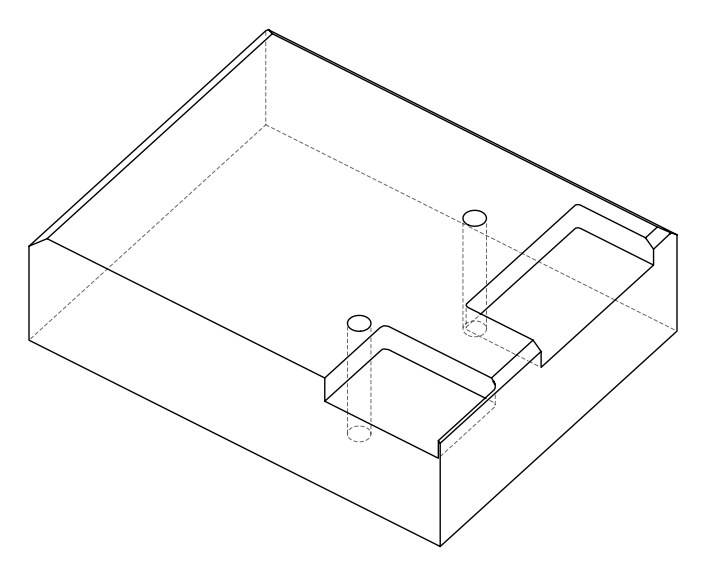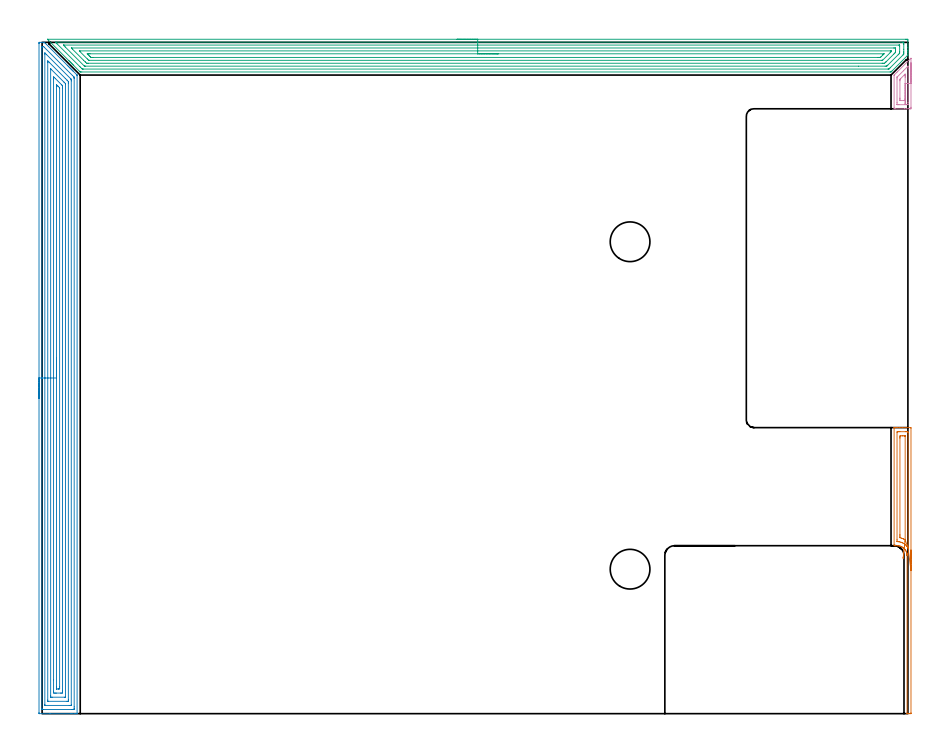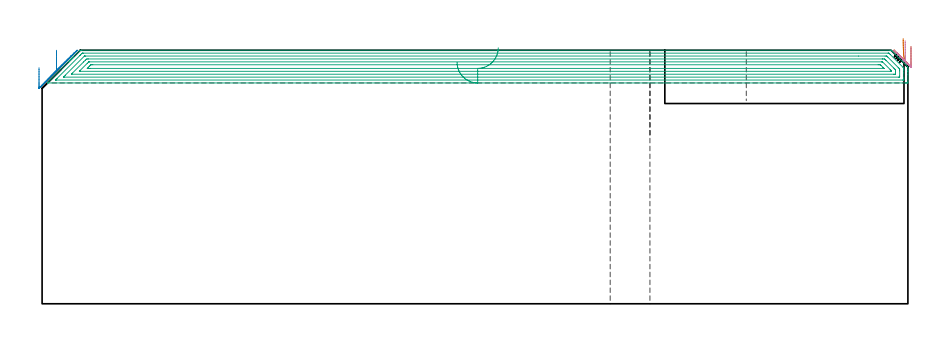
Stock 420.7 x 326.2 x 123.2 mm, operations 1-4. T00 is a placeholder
(PLAN: 16 operations, 11 tool changes, 310.1 min)
(1 AREA_MILL | FG_CHAMFER_SURFACE | UGT0205_001 | 2.32 min | 4844 mm3)
(2 AREA_MILL_1 | FG_CHAMFER_SURFACE_1 | UGT0205_001 | 18.19 min | 55815 mm3)
(3 AREA_MILL_2 | FG_CHAMFER_SURFACE_2 | UGT0205_001 | 19.88 min | 51518 mm3)
(4 AREA_MILL_3 | FG_CHAMFER_SURFACE_3 | UGT0205_001 | 0.73 min | 818 mm3)
(5 MILL_SLOT | SLOT_PARTIAL_RECTANGULAR | NXT0201_008 | Follow Part, ap 1.5, ae 75% | 194.53 min | 314511 mm3)
(6 MILL_SLOT_1 | SLOT_PARTIAL_RECTANGULAR_1 | NXT0201_009 | Follow Part, ap 2, ae 75% | 71.02 min | 243745 mm3)
(7 SPOT_DRILL | STEP1HOLE | NXT0321_9005460120000 | 0.05 min | 197 mm3)
(8 SPOT_DRILL_1 | STEP1HOLE_1 | NXT0321_9005460120000 | 0.05 min | 174 mm3)
(9 DRILL_BLIND_HOLE_INTO_CENTER | STEP1HOLE | NXT0301_022 | 0.04 min | 87 mm3)
(10 GUN_DRILL_THROUGH_HOLE | STEP1HOLE | UGT0307_001 | 0.55 min | 2275 mm3)
(11 SPADE_DRILL_TO_ENLARGE_THROUGH_HOLE | STEP1HOLE | UGT0306_003 | 0.52 min | 12529 mm3)
(12 DRILL_TO_ENLARGE_THROUGH_HOLE | STEP1HOLE | UGT0301_260 | 0.53 min | 20894 mm3)
(13 DRILL_BLIND_HOLE_INTO_CENTER_1 | STEP1HOLE_1 | NXT0301_022 | 0.04 min | 91 mm3)
(14 GUN_DRILL_THROUGH_HOLE_1 | STEP1HOLE_1 | UGT0307_001 | 0.55 min | 2269 mm3)
(15 SPADE_DRILL_TO_ENLARGE_THROUGH_HOLE_1 | STEP1HOLE_1 | UGT0306_003 | 0.52 min | 12538 mm3)
(16 DRILL_TO_ENLARGE_THROUGH_HOLE_1 | STEP1HOLE_1 | UGT0301_260 | 0.53 min | 20934 mm3)
(TOOL UGT0205_001 | Chamfer Mill 20 x 3 x 45 deg. | D20 FL50 Z2)
(TOOL NXT0201_008 | ENDMILL 6mm [2P460-0600-NA 1630] | D6 FL26 Z6)
(TOOL NXT0201_009 | ENDMILL 8mm [2P460-0800-NA 1630] | D8 FL26 Z6)
(TOOL NXT0321_9005460120000 | NC Spot Drill, 142deg, 12mm, Carbide, Uncoated | D12 PA142 FL30 Z2)
(TOOL NXT0301_022 | Carbide Drill 5.1mm [860.1-0510-015A1-MM 2214] | D5.1 PA140 FL28 Z2)
(TOOL UGT0307_001 | Gun Drill 5 mm | D5 PA130 FL24 Z1)
(TOOL UGT0306_003 | Spade Drill 12.5mm | D12.5 PA132 FL10 Z2)
(TOOL UGT0301_260 | Twist Drill 19.3 mm | D19.3 PA118 FL140 Z2)
(OP 1 AREA_MILL)
G17 G21 G94 G90
T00 M6
G54
G17 G0 G90 X422.2 Y79.5 S1061 M3
G43 Z133.2 H0
Z125.
G94 G1 Y79.462 Z124.128 F250.
Y79.348 Z123.263
Y79.159 Z122.412
Y78.897 Z121.58
Y78.563 Z120.774
Y78.16 Z120.
Y77.692 Z119.264
Y77.16 Z118.572
Y76.571 Z117.929
Y75.928 Z117.34
Y75.236 Z116.808
Y74.5 Z116.34
Y73.726 Z115.937
Y72.92 Z115.603
Y72.088 Z115.341
Y71.237 Z115.152
Y70.372 Z115.038
Y69.5 Z115.
Y0.357
X422.198 Y0.185 Z115.002
X422.191 Y0.002 Z115.005
X422.021 Y0. Z115.175
X421.653 Z115.542
X420.917 Z116.283
X420.685 Z116.515
X420.309 Z116.882
X420.303 Y0.008 Z116.888
X420.3 Y0.185 Z116.9
X420.298 Y76.87
X420.292 Y76.974 Z116.901
X420.291 Y76.994 Z116.902
X420.289 Y77.077 Z116.907
X420.288 Y77.094
X420.246 Y77.547 Z116.953
X420.243 Y77.568 Z116.957
X420.198 Y77.841 Z117.002
X420.173 Y77.952 Z117.026
X420.162 Y77.997 Z117.036
X420.143 Y78.086 Z117.057
X420.131 Y78.141 Z117.069
X420.088 Y78.288 Z117.112
X420.038 Y78.433 Z117.162
X419.844 Y78.891 Z117.353
X419.729 Y79.114 Z117.47
X419.618 Y79.326 Z117.581
X419.441 Y79.597 Z117.758
X419.3 Y79.785 Z117.897
X419.247 Y79.857 Z117.951
X419.089 Y80.042 Z118.109
X418.988 Y80.15 Z118.209
X418.924 Y80.219 Z118.275
X418.651 Y80.464 Z118.548
X418.544 Y80.548 Z118.654
X418.365 Y80.691 Z118.834
X418.027 Y80.914 Z119.171
X417.678 Y81.113 Z119.522
X417.646 Y81.127 Z119.554
X417.482 Y81.199 Z119.716
X417.042 Y81.36 Z120.15
X416.876 Y81.405 Z120.313
X416.597 Y81.48 Z120.597
X416.16 Y81.556 Z121.039
X415.902 Y81.574 Z121.298
X415.717 Y81.587 Z121.482
X414.835 Y81.599 Z122.365
X414.516 Y81.6 Z122.684
X414.007 Y81.61 Z123.193
X414. Y82.021 Z123.2
X414.005 Y138.815 Z123.195
X414.003 Y138.91 Z123.193
X414.02 Y138.991 Z123.171
X414.027 Y138.997 Z123.164
X414.042 Y139. Z123.149
X414.453 Z122.746
X414.699 Z122.501
X415.435 Z121.76
X416.692 Z120.505
X418.1 Z119.096
X421.914 Y138.999 Z115.283
X422.192 Y138.99 Z115.006
X422.199 Y138.712 Z114.999
X422.2 Y69.5 Z115.
X420.765 Y80.513 Z116.435
X420.52 Y80.879 Z116.68
X420.346 Y81.127 Z116.854
X420.143 Y81.393 Z117.057
X419.877 Y81.697 Z117.323
X419.544 Y82.021 Z117.656
X418.988 Y82.476 Z118.212
X418.287 Y82.916 Z118.913
X418.1 Y83.011 Z119.1
X417.532 Y83.238 Z119.668
X417.212 Y83.342 Z119.988
X416.655 Y83.477 Z120.545
X416.324 Y83.533 Z120.876
X416.073 Y83.557 Z121.127
X415.435 Y83.601 Z121.765
X415.417 Y83.81 Z121.783
X415.416 Y83.83 Z121.784
X415.415 Y84.705 Z121.785
X415.42 Y136.594 Z121.78
X415.435 Y136.99 Z121.765
X415.908 Y136.997 Z121.292
X416.324 Y136.999 Z120.876
X416.793 Y137. Z120.407
X419.458 Z117.742
X419.877 Y136.999 Z117.323
X420.349 Y136.997 Z116.851
X420.765 Y136.99 Z116.435
X420.785 Y136.579 Z116.415
Y136.558
Y81.107
X420.765 Y80.513 Z116.435
X419.366 Y84.453 Z117.834
X419.239 Y84.524 Z117.961
X419.074 Y84.618 Z118.126
X418.988 Y84.671 Z118.212
X418.933 Y84.705 Z118.267
X418.621 Y84.871 Z118.579
X418.379 Y84.978 Z118.821
X418.1 Y85.089 Z119.1
X417.509 Y85.3 Z119.691
X416.836 Y85.479 Z120.364
X416.834 Y85.599 Z120.366
X416.831 Y85.983 Z120.369
X416.829 Y86.493 Z120.371
Y87.002
X416.833 Y133.896 Z120.367
X416.834 Y134.276 Z120.366
X416.838 Y134.79 Z120.362
X416.84 Y134.971 Z120.36
X417.012 Y134.991 Z120.188
X417.212 Y134.995 Z119.988
X417.892 Y135. Z119.308
X418.1 Z119.1
X418.78 Z118.42
X418.988 Y134.999 Z118.212
X419.197 Y134.995 Z118.003
X419.335 Y134.99 Z117.865
X419.366 Y134.983 Z117.834
X419.367 Y134.964 Z117.833
X419.369 Y134.919 Z117.831
X419.371 Y134.79 Z117.829
Y84.705
X419.369 Y84.512 Z117.831
X419.368 Y84.465 Z117.832
X419.366 Y84.453 Z117.834
X419.273 Y83.596 Z117.966
X419.181 Y82.753 Z118.172
X419.091 Y81.932 Z118.452
X419.004 Y81.138 Z118.802
X418.921 Y80.377 Z119.221
X418.842 Y79.655 Z119.705
X418.769 Y78.978 Z120.251
X418.7 Y78.351 Z120.853
X418.638 Y77.779 Z121.509
X418.581 Y77.266 Z122.212
X418.532 Y76.815 Z122.957
X418.49 Y76.431 Z123.739
X418.456 Y76.116 Z124.552
X418.429 Y75.872 Z125.389
X418.411 Y75.702 Z126.245
X418.4 Y75.607 Z127.112
X418.398 Y75.587 Z127.984
X418.404 Y75.643 Z128.854
G0 Z133.2
M5
M2
(OP 2 AREA_MILL_1)
G17 G21 G94 G90
T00 M6
G54
G17 G0 G90 X-1.5 Y153.1 S1061 M3
G43 Z133.2 H0
Z114.7
G94 G1 Y153.138 Z113.828 F250.
Y153.252 Z112.964
Y153.441 Z112.112
Y153.703 Z111.28
Y154.037 Z110.474
Y154.44 Z109.7
Y154.908 Z108.964
Y155.44 Z108.272
Y156.029 Z107.629
Y156.672 Z107.04
Y157.364 Z106.508
Y158.1 Z106.04
Y158.874 Z105.637
Y159.68 Z105.303
Y160.512 Z105.041
Y161.364 Z104.852
Y162.228 Z104.738
Y163.1 Z104.7
Y325.59
X-1.498 Y325.813 Z104.702
X-1.491 Y326.197 Z104.705
X-1.38 Y326.2 Z104.816
X-0.177 Z106.018
X0.659 Z106.858
X0.704 Z106.903
X1.093 Z107.292
X1.115 Y326.185 Z107.315
X1.227 Y326.073 Z107.426
X1.584 Y325.717 Z107.781
X12.233 Y315.067 Z118.432
X12.594 Y314.707 Z118.791
X13.079 Y314.221 Z119.279
X13.318 Y313.983 Z119.515
X13.475 Y313.827 Z119.67
X13.628 Y313.673 Z119.826
X13.764 Y313.537 Z119.962
X13.916 Y313.387 Z120.111
X14.063 Y313.238 Z120.261
X14.21 Y313.091 Z120.408
X14.356 Y312.946 Z120.551
X14.497 Y312.804 Z120.695
X14.657 Y312.644 Z120.855
X14.796 Y312.506 Z120.992
X14.932 Y312.369 Z121.13
X15.103 Y312.198 Z121.301
X16.889 Y310.412 Z123.086
X16.999 Y310.301 Z123.196
Y310.299
X17. Y309.978 Z123.2
Y0.164
Y0.005 Z123.19
X16.675 Y0. Z122.875
X16.324 Z122.523
X15.677 Z121.872
X14.473 Z120.67
X13.916 Z120.11
X3.821 Z110.018
X-1.268 Z104.929
X-1.338 Y0.002 Z104.859
X-1.492 Y0.01 Z104.706
X-1.499 Y0.165 Z104.699
X-1.5 Y0.61 Z104.7
Y163.1
X-0.086 Z106.114
Y322.911
X-0.084 Y323.71 Z106.116
X-0.082 Y323.804 Z106.118
X-0.07 Y324.19 Z106.13
X0.316 Y324.198 Z106.516
X0.508 Y324.195 Z106.708
X0.606 Y324.19 Z106.806
X0.653 Y324.185 Z106.853
X0.704 Y324.138 Z106.904
X1.045 Y323.804 Z107.245
X14.796 Y310.054 Z120.996
X15.329 Y309.519 Z121.529
X15.51 Y309.332 Z121.71
X15.573 Y309.266 Z121.773
X15.579 Y309.218 Z121.779
X15.581 Y309.119 Z121.781
X15.585 Y308.719 Z121.785
X15.586 Y308.627 Z121.786
Y3.289
X15.584 Y2.49 Z121.784
X15.582 Y2.396 Z121.782
X15.57 Y2.01 Z121.77
X15.184 Y2.003 Z121.384
X14.796 Y2.001 Z120.996
X14.306 Y2. Z120.506
X0.704 Y2.001 Z106.904
X0.21 Y2.004 Z106.41
X0.008 Y2.01 Z106.208
X-0.079 Y2.034 Z106.121
X-0.084 Y2.302 Z106.116
X-0.085 Y2.396 Z106.115
X-0.086 Y163.1 Z106.114
X1.328 Z107.528
X1.329 Y320.492 Z107.529
X1.33 Y320.752 Z107.53
X1.332 Y320.925 Z107.532
X1.335 Y321.046 Z107.535
X1.39 Y320.999 Z107.59
X1.584 Y320.81 Z107.784
X2.168 Y320.233 Z108.368
X13.916 Y308.485 Z120.116
X14.1 Y308.296 Z120.3
X14.145 Y308.248 Z120.345
X14.165 Y308.224 Z120.365
X14.167 Y308.166 Z120.367
X14.169 Y307.993 Z120.369
X14.171 Y307.734 Z120.371
X14.172 Y307.474 Z120.372
X14.171 Y4.182 Z120.371
X14.17 Y4.052 Z120.37
X14.167 Y4.021 Z120.367
X14.166 Y4.012 Z120.366
X14.153 Y4.009 Z120.353
X14.093 Y4.002 Z120.293
X13.916 Y4.001 Z120.116
X13.214 Y4. Z119.414
X1.584 Y4.001 Z107.784
X1.406 Y4.005 Z107.606
X1.355 Y4.009 Z107.555
X1.335 Y4.013 Z107.535
X1.333 Y4.027 Z107.533
X1.33 Y4.095 Z107.53
X1.329 Y4.182 Z107.529
X1.328 Y4.441 Z107.528
Y163.1
X2.743 Z108.943
Y316.38
X2.745 Y316.662 Z108.945
X2.75 Y317.104 Z108.95
X2.755 Y317.184 Z108.955
X3.346 Y316.605 Z109.546
X11.273 Y308.678 Z117.473
X12.154 Y307.795 Z118.354
X12.213 Y307.734 Z118.413
X12.75 Y307.129 Z118.95
X12.753 Y306.841 Z118.953
X12.757 Y306.23 Z118.957
Y6.86
X12.755 Y6.25 Z118.955
X12.752 Y6.045 Z118.952
X12.751 Y6.016 Z118.951
X12.736 Y6.01 Z118.936
X12.684 Y6.006 Z118.884
X12.578 Y6.003 Z118.778
X12.154 Y6. Z118.354
X2.918 Y6.001 Z109.118
X2.819 Y6.003 Z109.019
X2.77 Y6.007 Z108.97
X2.751 Y6.01 Z108.951
X2.749 Y6.023 Z108.949
X2.746 Y6.126 Z108.946
X2.743 Y6.578 Z108.943
Y163.1
X4.157 Z110.357
Y313.091
X4.159 Y313.16 Z110.359
X4.163 Y313.231 Z110.363
X4.172 Y313.318 Z110.372
X4.227 Y313.268 Z110.427
X4.41 Y313.091 Z110.61
X10.66 Y306.841 Z116.86
X11.273 Y306.221 Z117.473
X11.336 Y306.154 Z117.536
X11.341 Y306.019 Z117.541
X11.342 Y305.948 Z117.542
Y8.362
X11.338 Y8.078 Z117.538
X11.336 Y8.007 Z117.536
X11.332 Y8.005 Z117.532
X11.313 Y8.002 Z117.513
X11.273 Y8.001 Z117.473
X11.029 Y8. Z117.229
X4.864 Z111.064
X4.227 Y8.003 Z110.427
X4.185 Y8.006 Z110.385
X4.168 Y8.009 Z110.368
X4.164 Y8.149 Z110.364
X4.158 Y8.433 Z110.358
X4.157 Y8.575 Z110.357
Y8.646
Y163.1
X5.571 Z111.771
Y308.157
X5.572 Y308.627 Z111.772
X5.574 Y309.047 Z111.774
X5.578 Y309.454 Z111.778
X5.988 Y309.055 Z112.188
X6.424 Y308.627 Z112.624
X9.512 Y305.539 Z115.712
X9.75 Y305.295 Z115.95
X9.87 Y305.17 Z116.07
X9.922 Y305.111 Z116.122
X9.923 Y305.055 Z116.123
X9.927 Y304.634 Z116.127
X9.929 Y304.163 Z116.129
Y303.74
Y11.324
X9.928 Y10.902 Z116.128
X9.925 Y10.431 Z116.125
X9.922 Y10.015 Z116.122
X9.512 Y10.008 Z115.712
X9.055 Y10.001 Z115.255
X6.869 Y10. Z113.069
X6.412 Y10.002 Z112.612
X5.988 Y10.009 Z112.188
X5.578 Y10.018 Z111.778
X5.575 Y10.431 Z111.775
X5.572 Y10.853 Z111.772
X5.571 Y16.477 Z111.771
Y163.1
X6.985 Z113.185
X6.986 Y305.055 Z113.186
X6.987 Y305.371 Z113.187
X6.99 Y305.529 Z113.19
X6.992 Y305.591 Z113.192
X7.037 Y305.553 Z113.237
X7.546 Y305.055 Z113.746
X7.75 Y304.852 Z113.95
X8.439 Y304.163 Z114.639
X8.484 Y304.111 Z114.684
X8.506 Y304.084 Z114.706
X8.508 Y304.064 Z114.708
X8.512 Y303.969 Z114.712
X8.514 Y303.775 Z114.714
X8.515 Y13.11 Z114.715
X8.513 Y12.336 Z114.713
X8.512 Y12.217 Z114.712
X8.508 Y12.033 Z114.708
X8.177 Y12.01 Z114.377
X7.962 Y12.002 Z114.162
X7.75 Y12.001 Z113.95
X7.083 Y12. Z113.283
X7.023 Y12.003 Z113.223
X7.006 Y12.005 Z113.206
X6.992 Y12.009 Z113.192
X6.99 Y12.034 Z113.19
X6.987 Y12.098 Z113.187
X6.986 Y12.217 Z113.186
X6.985 Y12.992 Z113.185
Y163.1
Y163.972 Z113.223
Y164.836 Z113.337
Y165.688 Z113.526
Y166.52 Z113.788
Y167.326 Z114.122
Y168.1 Z114.525
Y168.836 Z114.994
Y169.528 Z115.525
Y170.171 Z116.114
Y170.76 Z116.757
Y171.292 Z117.45
Y171.76 Z118.185
Y172.163 Z118.959
Y172.497 Z119.765
Y172.759 Z120.597
Y172.948 Z121.449
Y173.062 Z122.314
Y173.1 Z123.185
G0 Z133.2
M5
M2
(OP 3 AREA_MILL_2)
G17 G21 G94 G90
T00 M6
G54
G17 G0 G90 X201.65 Y327.7 S1061 M3
G43 Z133.2 H0
Z117.3
G94 G1 X201.688 Z116.428 F250.
X201.802 Z115.564
X201.991 Z114.712
X202.253 Z113.88
X202.587 Z113.074
X202.99 Z112.3
X203.458 Z111.564
X203.99 Z110.872
X204.579 Z110.229
X205.222 Z109.64
X205.914 Z109.108
X206.65 Z108.64
X207.424 Z108.237
X208.23 Z107.903
X209.062 Z107.641
X209.914 Z107.452
X210.778 Z107.338
X211.65 Z107.3
X419.631
X420.091 Y327.699 Z107.301
X420.547 Y327.695 Z107.303
X420.691 Y327.691 Z107.306
X420.7 Y327.245 Z107.752
Y323.718 Z111.277
Y322.275 Z112.722
Y321.954 Z113.041
Y321.314 Z113.686
X420.699 Y320.006 Z114.993
X420.686 Y319.986 Z115.014
X420.389 Y319.688 Z115.31
X412.914 Y312.214 Z122.786
X412.554 Y311.857 Z123.142
X412.501 Y311.807 Z123.192
X412.057 Y311.8 Z123.2
X19.277
X18.524 Y311.804 Z123.192
X18.496 Y311.805 Z123.191
X18.384 Y311.916 Z123.082
X18.156 Y312.143 Z122.855
X15.397 Y314.901 Z120.095
X15.26 Y315.039 Z119.959
X15.098 Y315.201 Z119.797
X14.956 Y315.341 Z119.654
X14.814 Y315.485 Z119.512
X14.662 Y315.637 Z119.361
X14.515 Y315.782 Z119.213
X14.367 Y315.932 Z119.066
X14.227 Y316.072 Z118.926
X14.075 Y316.223 Z118.772
X13.921 Y316.378 Z118.62
X13.791 Y316.508 Z118.49
X13.634 Y316.664 Z118.331
X13.475 Y316.824 Z118.173
X13.356 Y316.943 Z118.055
X13.193 Y317.105 Z117.89
X13.028 Y317.271 Z117.727
X2.914 Y327.385 Z107.614
X2.762 Y327.539 Z107.46
X2.623 Y327.686 Z107.313
X2.613 Y327.698 Z107.301
X2.755 Y327.7 Z107.3
X211.65
Y326.286 Z108.714
X418.306 Y326.285 Z108.715
X418.385 Y326.284 Z108.716
X418.674 Y326.279 Z108.721
X418.69 Y326.185 Z108.815
X418.697 Y325.977 Z109.023
X418.699 Y325.481 Z109.519
X418.7 Y325.092 Z109.908
Y322.836 Z112.164
Y321.565 Z113.435
X418.698 Y321.073 Z113.927
X418.693 Y320.69 Z114.31
X418.682 Y320.444 Z114.556
X418.439 Y320.191 Z114.809
X418.374 Y320.124 Z114.876
X412.057 Y313.807 Z121.193
X411.718 Y313.472 Z121.528
X411.53 Y313.288 Z121.712
X411.463 Y313.225 Z121.775
X411.368 Y313.221 Z121.779
X411.164 Y313.216 Z121.784
X411.086 Y313.215 Z121.785
X20.091
X19.684 Y313.219 Z121.781
X19.584 Y313.221 Z121.779
X19.535 Y313.226 Z121.774
X19.468 Y313.29 Z121.71
X19.277 Y313.475 Z121.525
X18.731 Y314.019 Z120.981
X18.384 Y314.365 Z120.635
X7.269 Y325.481 Z109.519
X6.779 Y325.974 Z109.026
X6.574 Y326.188 Z108.812
X6.497 Y326.279 Z108.721
X6.779 Y326.284 Z108.716
X6.858 Y326.285 Z108.715
X211.65 Y326.286 Z108.714
Y324.872 Z110.128
X416.246 Y324.871 Z110.129
X416.521 Y324.869 Z110.131
X416.612 Y324.868 Z110.132
X416.677 Y324.865 Z110.135
X416.69 Y324.776 Z110.224
X416.695 Y324.6 Z110.4
X416.699 Y324.423 Z110.577
Y321.778 Z113.222
X416.694 Y321.073 Z113.927
X416.692 Y320.903 Z114.097
X416.521 Y320.723 Z114.277
X416.254 Y320.454 Z114.546
X415.992 Y320.191 Z114.809
X410.931 Y315.131 Z119.869
X410.697 Y314.901 Z120.099
X410.482 Y314.693 Z120.307
X410.405 Y314.635 Z120.365
X410.272 Y314.634 Z120.366
X409.654 Y314.629 Z120.371
X396.655 Y314.628 Z120.372
X21.062 Y314.629 Z120.371
X20.787 Y314.63 Z120.37
X20.604 Y314.634 Z120.366
X20.576 Y314.636 Z120.364
X20.563 Y314.643 Z120.357
X20.537 Y314.665 Z120.335
X20.488 Y314.712 Z120.288
X11.243 Y323.956 Z111.044
X10.601 Y324.6 Z110.4
X10.35 Y324.854 Z110.146
X10.349 Y324.867 Z110.133
X10.35
X10.968 Y324.871 Z110.129
X211.65 Y324.872 Z110.128
Y323.457 Z111.543
X413.843
X414.107 Y323.456 Z111.544
X414.579 Y323.452 Z111.548
X414.685 Y323.45 Z111.55
X414.7 Y322.836 Z112.164
Y321.989 Z113.011
X414.699 Y321.954 Z113.046
X414.69 Y321.531 Z113.469
X414.673 Y321.334 Z113.666
X414.575 Y321.231 Z113.769
X414.422 Y321.073 Z113.927
X414.135 Y320.784 Z114.216
X413.843 Y320.491 Z114.509
X410.143 Y316.792 Z118.208
X410.014 Y316.664 Z118.336
X409.694 Y316.353 Z118.647
X409.379 Y316.05 Z118.95
X409.111 Y316.047 Z118.953
X408.486 Y316.043 Z118.957
X408.223
X22.583
X21.955 Y316.047 Z118.953
X21.684 Y316.05 Z118.95
X21.062 Y316.593 Z118.407
X20.988 Y316.664 Z118.336
X20.17 Y317.479 Z117.521
X14.718 Y322.93 Z112.07
X14.22 Y323.453 Z111.547
X14.226 Y323.454 Z111.546
X14.263 Y323.456 Z111.544
X14.342 Y323.457 Z111.543
X14.499
X211.65
Y322.043 Z112.957
X412.147
X412.327 Y322.041 Z112.959
X412.677 Y322.036 Z112.964
X412.69 Y321.954 Z113.046
X412.688 Y321.798 Z113.202
X412.588 Y321.692 Z113.308
X412.458 Y321.558 Z113.442
X412.057 Y321.155 Z113.845
X408.448 Y317.546 Z117.454
X408.397 Y317.497 Z117.503
X408.372 Y317.476 Z117.524
X408.36 Y317.469 Z117.531
X408.312 Y317.464 Z117.536
X407.953 Y317.459 Z117.541
X407.774 Y317.457 Z117.543
X22.937 Y317.458 Z117.542
X22.848 Y317.46 Z117.54
X22.759 Y317.464 Z117.536
X22.631 Y317.479 Z117.521
X22.56 Y317.546 Z117.454
X21.955 Y318.143 Z116.857
X18.384 Y321.715 Z113.285
X18.15 Y321.954 Z113.046
X18.082 Y322.027 Z112.973
X18.205 Y322.037 Z112.963
X18.296 Y322.042 Z112.958
X18.384 Y322.043 Z112.957
X211.65
Y320.629 Z114.371
X408.936 Y320.628 Z114.372
X409.003 Y320.627 Z114.373
X409.028 Y320.626 Z114.374
X409.056 Y320.623 Z114.377
X409.044 Y320.604 Z114.396
X409.005 Y320.56 Z114.44
X408.643 Y320.191 Z114.809
X408.565 Y320.113 Z114.887
X407.594 Y319.143 Z115.857
X407.346 Y318.906 Z116.094
X407.308 Y318.878 Z116.122
X407.256 Y318.876 Z116.124
X407.143 Y318.873 Z116.127
X406.701 Y318.872 Z116.128
X406.252 Y318.871 Z116.129
X24.633
X24.182 Y318.873 Z116.127
X23.74 Y318.877 Z116.123
X23.682 Y318.878 Z116.122
X23.619 Y318.937 Z116.063
X23.49 Y319.061 Z115.939
X23.239 Y319.309 Z115.691
X22.848 Y319.7 Z115.3
X22.358 Y320.191 Z114.809
X21.955 Y320.598 Z114.402
X21.938 Y320.622 Z114.378
X21.955 Y320.623 Z114.377
X22.406 Y320.627 Z114.373
X22.848 Y320.629 Z114.371
X23.297
X211.65
X212.522 Z114.409
X213.386 Z114.523
X214.238 Z114.712
X215.07 Z114.974
X215.876 Z115.308
X216.65 Z115.711
X217.386 Z116.18
X218.078 Z116.711
X218.721 Z117.3
X219.31 Z117.943
X219.842 Z118.635
X220.31 Z119.371
X220.713 Z120.145
X221.047 Z120.951
X221.309 Z121.783
X221.498 Z122.635
X221.612 Z123.5
X221.65 Z124.371
G0 Z133.2
M5
M2
(OP 4 AREA_MILL_3)
G17 G21 G94 G90
T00 M6
G54
G17 G0 G90 X422.2 Y316.2 S1061 M3
G43 Z133.2 H0
Z125.
G94 G1 Y316.162 Z124.128 F250.
Y316.048 Z123.264
Y315.859 Z122.412
Y315.597 Z121.58
Y315.263 Z120.774
Y314.86 Z120.
Y314.391 Z119.264
Y313.86 Z118.572
Y313.271 Z117.929
Y312.628 Z117.34
Y311.936 Z116.808
Y311.2 Z116.34
Y310.426 Z115.937
Y309.62 Z115.603
Y308.788 Z115.341
Y307.936 Z115.152
Y307.072 Z115.038
Y306.2 Z115.
Y294.663
X422.197 Y294.325 Z115.003
X422.191 Y293.906 Z115.005
X422.081 Y293.902 Z115.114
X421.653 Y293.9 Z115.541
X421.194 Z116.
X419.877 Z117.317
X419.017 Z118.183
X414.529 Z122.671
X414.007 Y293.91 Z123.193
X414. Y294.325 Z123.2
Y310.158
X414.004 Y310.295 Z123.189
X414.049 Y310.348 Z123.146
X414.203 Y310.503 Z122.997
X415.288 Y311.588 Z121.912
X415.616 Y311.917 Z121.581
X422.067 Y318.368 Z115.131
X422.194 Y318.496 Z115.002
X422.199 Y318.401 Z115.001
X422.2 Y318.368 Z115.
Y306.2
X420.786 Z116.414
Y296.964
X420.784 Y296.085 Z116.416
X420.783 Y296.066 Z116.417
X420.765 Y295.91 Z116.435
X420.062 Y295.901 Z117.138
X416.323 Y295.9 Z120.877
X415.618 Y295.904 Z121.582
X415.435 Y295.91 Z121.765
X415.417 Y296.085 Z121.783
X415.416 Y296.104 Z121.784
X415.414 Y296.964 Z121.786
X415.415 Y308.419 Z121.785
X415.432 Y309.279 Z121.768
X415.433 Y309.281 Z121.767
X418.525 Y312.376 Z118.675
X420.706 Y314.556 Z116.494
X420.726 Y314.575 Z116.474
X420.737 Y314.584 Z116.463
X420.765 Y314.603 Z116.435
X420.779 Y314.556 Z116.421
X420.782 Y314.539 Z116.418
X420.786 Y313.676 Z116.414
Y306.2
X419.372 Z117.828
X419.371 Y298.723 Z117.829
X419.37 Y298.345 Z117.83
X419.366 Y297.965 Z117.834
X419.365 Y297.92 Z117.835
X419.35 Y297.91 Z117.85
X419.3 Y297.906 Z117.9
X419.196 Y297.902 Z118.004
X418.988 Y297.9 Z118.212
X418.932 Z118.268
X417.154 Y297.901 Z120.046
X416.835 Y297.913 Z120.365
X416.833 Y298.009 Z120.367
X416.83 Y298.222 Z120.37
X416.829 Y298.723 Z120.371
X416.828 Y299.103 Z120.372
X416.829 Y307.519 Z120.371
X416.83 Y307.897 Z120.37
X416.834 Y308.148 Z120.366
X416.835 Y308.207 Z120.365
X416.869 Y308.258 Z120.331
X417.001 Y308.399 Z120.199
X417.105 Y308.505 Z120.095
X417.212 Y308.613 Z119.988
X418.988 Y310.388 Z118.212
X419.319 Y310.71 Z117.881
X419.358 Y310.747 Z117.842
X419.365 Y310.704 Z117.835
X419.368 Y310.662 Z117.832
X419.371 Y310.158 Z117.829
Y309.779
X419.372 Y309.279 Z117.828
Y306.2
Y305.328 Z117.866
Y304.463 Z117.98
Y303.612 Z118.169
Y302.78 Z118.431
Y301.974 Z118.765
Y301.2 Z119.168
Y300.464 Z119.637
Y299.772 Z120.168
Y299.129 Z120.757
Y298.54 Z121.401
Y298.008 Z122.093
Y297.54 Z122.828
Y297.137 Z123.602
Y296.803 Z124.408
Y296.541 Z125.24
Y296.352 Z126.092
Y296.238 Z126.957
Y296.2 Z127.828
G0 Z133.2
M5
M2
